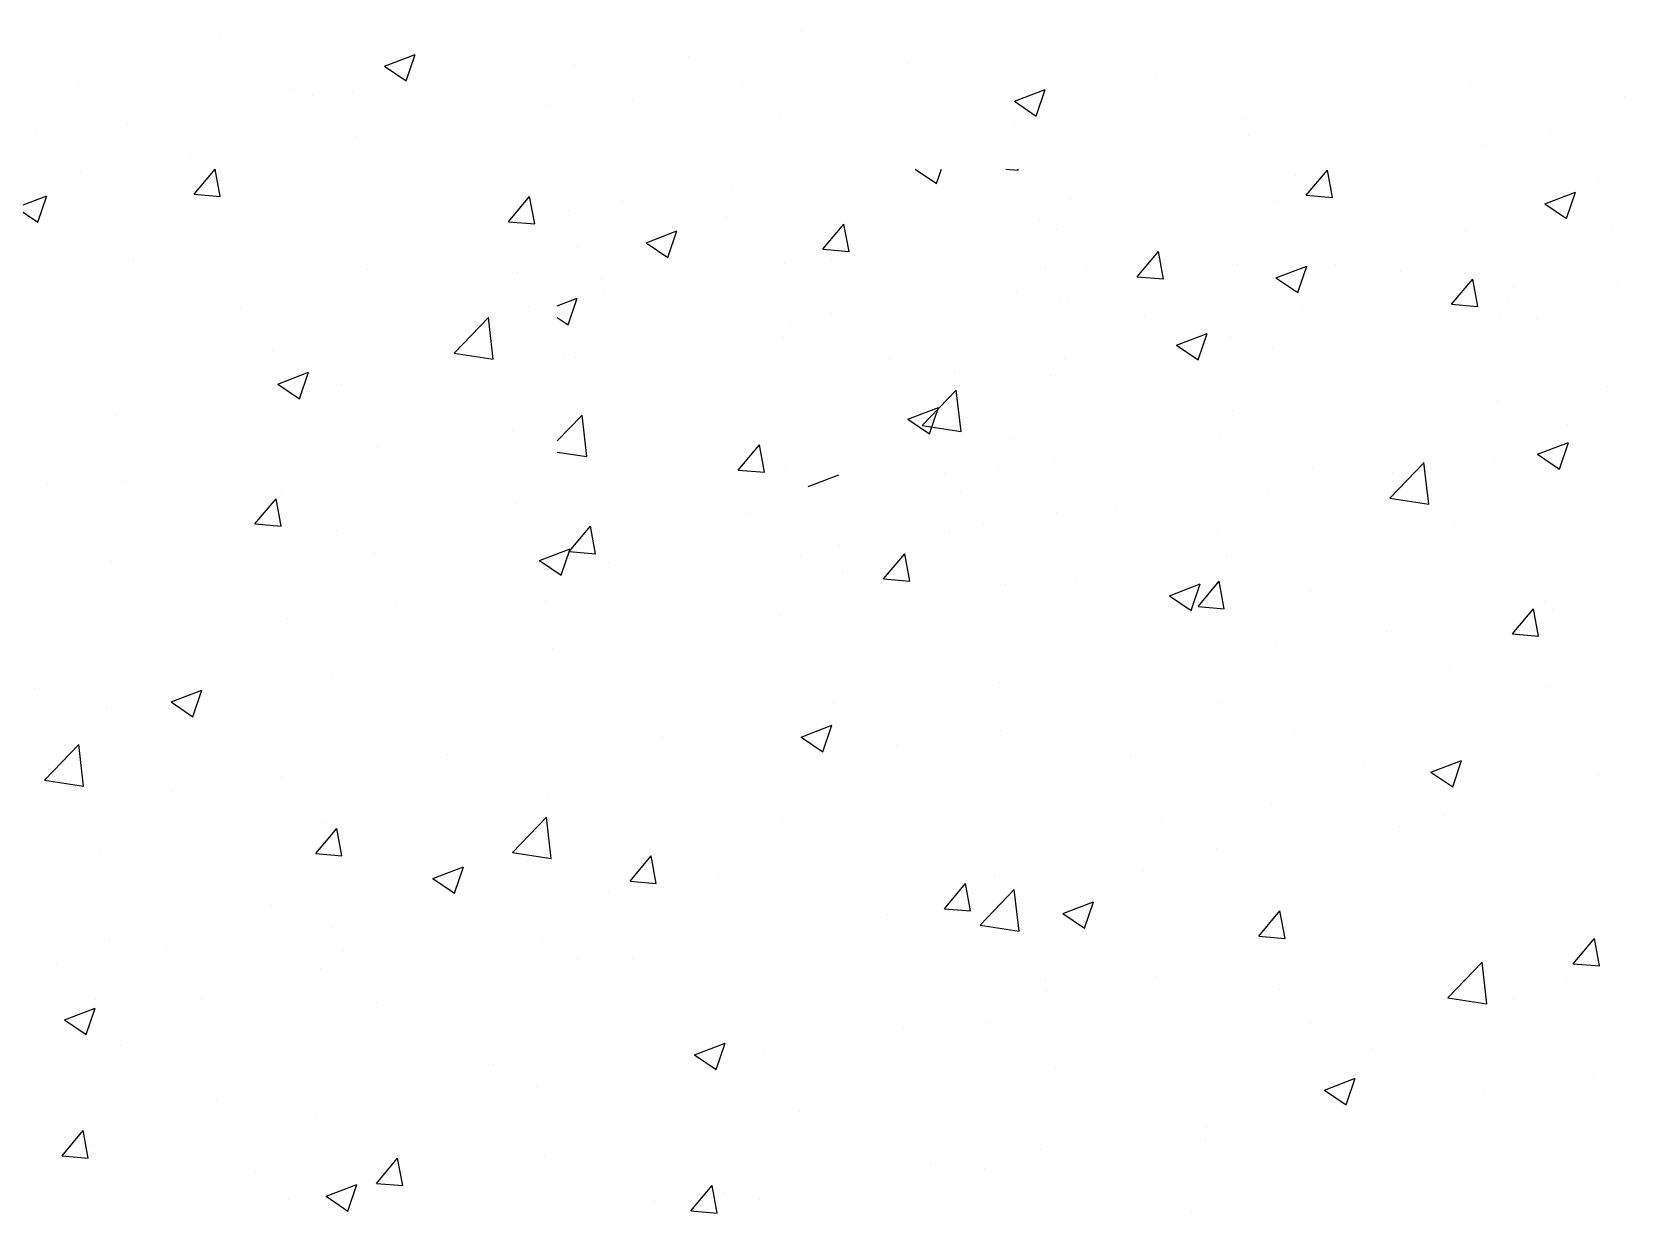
# Model space of a CAD drawing. Header units: millimetres. Extents: x 6597 to 20911, y -10306 to -132.
# Drawn here: x 9650.2 to 10013.5, y -6399.6 to -6130.1 of the extents above; entities that cross this region are included whole.
import ezdxf

# ---------------------------------------------------------------- set-up
doc = ezdxf.new("R2010")
doc.units = ezdxf.units.MM
doc.header["$LTSCALE"] = 25
doc.header["$MEASUREMENT"] = 0
doc.layers.add('MAAI - VEGETAÇÃO', color=106, linetype='Continuous')

msp = doc.modelspace()

# ---------------------------------------------------------------- linework, layer by layer
at = {"layer": 'MAAI - VEGETAÇÃO', "linetype": 'Continuous', "transparency": 33554559}
for p, q in [((9693.2, -6131.23), (9693.2, -6131.23)), ((9825.84, -6130.11), (9825.84, -6130.11)), ((9730.66, -6137.95), (9737.66, -6135.27)), ((9735.63, -6141.31), (9737.66, -6135.27)), ((9746.58, -6133.48), (9746.58, -6133.48)), ((9767.65, -6133.19), (9767.65, -6133.19)), ((9799.96, -6135.74), (9799.96, -6135.74)), ((9730.66, -6137.95), (9735.63, -6141.31)), ((9773.91, -6137.61), (9773.91, -6137.61)), ((9850.26, -6137.27), (9850.26, -6137.27)), ((9853.34, -6137.99), (9853.34, -6137.99)), ((9660.9, -6142.4), (9660.9, -6142.4)), ((9812.39, -6142.26), (9812.39, -6142.26)), ((9906.73, -6140.25), (9906.73, -6140.25)), ((9960.11, -6142.5), (9960.11, -6142.5)), ((9978.42, -6142.46), (9978.42, -6142.46)), ((9709.33, -6143.2), (9709.33, -6143.2)), ((9714.28, -6144.66), (9714.28, -6144.66)), ((9723.39, -6144.01), (9723.39, -6144.01)), ((9787.35, -6145.56), (9787.35, -6145.56)), ((9874.37, -6145.96), (9881.37, -6143.28)), ((9874.37, -6145.96), (9879.35, -6149.32)), ((9879.35, -6149.32), (9881.37, -6143.28)), ((10013.49, -6144.76), (10013.49, -6144.76)), ((9767.66, -6146.92), (9767.66, -6146.92)), ((9821.05, -6149.17), (9821.05, -6149.17)), ((9926.48, -6149.95), (9926.48, -6149.95)), ((9651.01, -6153.21), (9651.01, -6153.21)), ((9672.05, -6151.05), (9672.05, -6151.05)), ((9724.2, -6153.87), (9724.2, -6153.87)), ((9874.43, -6151.43), (9874.43, -6151.43)), ((9927.81, -6153.68), (9927.81, -6153.68)), ((9996.8, -6152.81), (9996.8, -6152.81)), ((10013.17, -6151.8), (10013.17, -6151.8)), ((9875.97, -6156.36), (9875.97, -6156.36)), ((9981.19, -6155.94), (9981.19, -6155.94)), ((9686.32, -6158.86), (9686.32, -6158.86)), ((9950.01, -6160.12), (9950.01, -6160.12)), ((9661.29, -6162.15), (9661.29, -6162.15)), ((9687.22, -6167.15), (9692.04, -6161.4)), ((9693.2, -6167.67), (9692.04, -6161.4)), ((9824.63, -6163.4), (9824.63, -6163.4)), ((9851.75, -6161.4), (9856.62, -6164.68)), ((9856.62, -6164.68), (9857.72, -6161.4)), ((9866.93, -6162.31), (9866.93, -6162.31)), ((9872.41, -6161.4), (9875.21, -6161.64)), ((9875.21, -6161.64), (9875.17, -6161.4)), ((9938.48, -6162.82), (9938.48, -6162.82)), ((9940.96, -6167.4), (9945.78, -6161.65)), ((9946.94, -6167.92), (9945.78, -6161.65)), ((10007.53, -6164.25), (10007.53, -6164.25)), ((9646.64, -6170.21), (9653.64, -6167.52)), ((9651.61, -6173.56), (9653.64, -6167.52)), ((9687.22, -6167.15), (9693.2, -6167.67)), ((9758.95, -6173.42), (9763.77, -6167.68)), ((9764.93, -6173.94), (9763.77, -6167.68)), ((9810.09, -6165.3), (9810.09, -6165.3)), ((9887.11, -6168.4), (9887.11, -6168.4)), ((9912.14, -6165.11), (9912.14, -6165.11)), ((9940.96, -6167.4), (9946.94, -6167.92)), ((9995.36, -6169.34), (10002.36, -6166.65)), ((10000.33, -6172.69), (10002.36, -6166.65)), ((9646.64, -6170.21), (9651.61, -6173.56)), ((9772.69, -6170.9), (9772.69, -6170.9)), ((9785.06, -6168.6), (9785.06, -6168.6)), ((9934.44, -6168.74), (9934.44, -6168.74)), ((9995.36, -6169.34), (10000.33, -6172.69)), ((9758.95, -6173.42), (9764.93, -6173.94)), ((9790.35, -6178.22), (9797.35, -6175.53)), ((9795.32, -6181.57), (9797.35, -6175.53)), ((9808.61, -6172.32), (9808.61, -6172.32)), ((9830.67, -6179.7), (9835.5, -6173.95)), ((9836.65, -6180.22), (9835.5, -6173.95)), ((9880.16, -6172.84), (9880.16, -6172.84)), ((9883.93, -6175.14), (9883.93, -6175.14)), ((9949.21, -6174.26), (9949.21, -6174.26)), ((10010.88, -6174.85), (10010.88, -6174.85)), ((9722.18, -6177.3), (9722.18, -6177.3)), ((9790.35, -6178.22), (9795.32, -6181.57)), ((9823.95, -6176.72), (9823.95, -6176.72)), ((9977.21, -6175.75), (9977.21, -6175.75)), ((9673.3, -6182.06), (9673.3, -6182.06)), ((9774.72, -6179.37), (9774.72, -6179.37)), ((9786.08, -6181.7), (9786.08, -6181.7)), ((9821.84, -6182.85), (9821.84, -6182.85)), ((9828.1, -6181.62), (9828.1, -6181.62)), ((9830.67, -6179.7), (9836.65, -6180.22)), ((9832.59, -6182.18), (9832.59, -6182.18)), ((9902.4, -6185.97), (9907.22, -6180.23)), ((9908.38, -6186.5), (9907.22, -6180.23)), ((9670.84, -6184.34), (9670.84, -6184.34)), ((9726.68, -6184.31), (9726.68, -6184.31)), ((9761.05, -6185), (9761.05, -6185)), ((9780.07, -6186.57), (9780.07, -6186.57)), ((9881.48, -6183.88), (9881.48, -6183.88)), ((9890.89, -6184.27), (9890.89, -6184.27)), ((9902.4, -6185.97), (9908.38, -6186.49)), ((9925.27, -6183.24), (9925.27, -6183.24)), ((9934.06, -6186.22), (9941.06, -6183.54)), ((9934.06, -6186.22), (9939.04, -6189.58)), ((9934.86, -6186.14), (9934.86, -6186.14)), ((9939.04, -6189.58), (9941.06, -6183.54)), ((9947.72, -6183.16), (9947.72, -6183.16)), ((9962.44, -6184.78), (9962.44, -6184.78)), ((9974.13, -6192.25), (9978.95, -6186.5)), ((9980.1, -6192.77), (9978.95, -6186.5)), ((9780.65, -6189.68), (9780.65, -6189.68)), ((9833.45, -6188.82), (9833.45, -6188.82)), ((9874.76, -6189.65), (9874.76, -6189.65)), ((9909.85, -6188.15), (9909.85, -6188.15)), ((9988.24, -6188.39), (9988.24, -6188.39)), ((10011.9, -6187.95), (10011.9, -6187.95)), ((9697.89, -6193.31), (9697.89, -6193.31)), ((9763.52, -6192.86), (9763.52, -6192.86)), ((9770.08, -6192.64), (9774.63, -6190.89)), ((9772.6, -6196.93), (9774.63, -6190.89)), ((9884.82, -6191.44), (9884.82, -6191.44)), ((9886.83, -6191.08), (9886.83, -6191.08)), ((9940.21, -6193.34), (9940.21, -6193.34)), ((9974.13, -6192.25), (9980.1, -6192.77)), ((9986.86, -6191.25), (9986.86, -6191.25)), ((9746.59, -6203.38), (9754.38, -6195.27)), ((9755.47, -6204.77), (9754.37, -6195.27)), ((9770.08, -6195.24), (9772.6, -6196.93)), ((9823.41, -6196.69), (9823.41, -6196.69)), ((9832.57, -6194.28), (9832.57, -6194.28)), ((9904.12, -6194.79), (9904.12, -6194.79)), ((9985.17, -6194.53), (9985.17, -6194.53)), ((9993.6, -6195.59), (9993.6, -6195.59)), ((9660.02, -6198.3), (9660.02, -6198.3)), ((9821.66, -6199.76), (9821.66, -6199.76)), ((9911.34, -6201.59), (9918.34, -6198.9)), ((9916.31, -6204.94), (9918.34, -6198.9)), ((9923.71, -6199.56), (9923.71, -6199.56)), ((9705.2, -6202.87), (9705.2, -6202.87)), ((9746.58, -6203.39), (9755.47, -6204.77)), ((9771.47, -6204.18), (9771.47, -6204.18)), ((9774.25, -6204.29), (9774.25, -6204.29)), ((9783.79, -6204.74), (9783.79, -6204.74)), ((9885.83, -6204.55), (9885.83, -6204.55)), ((9911.34, -6201.59), (9916.31, -6204.94)), ((9933.23, -6202.03), (9933.23, -6202.03)), ((9706.33, -6210.47), (9713.33, -6207.78)), ((9711.3, -6213.82), (9713.33, -6207.78)), ((9845.8, -6204.8), (9845.8, -6204.8)), ((9860.8, -6207.84), (9860.8, -6207.84)), ((9706.33, -6210.47), (9711.3, -6213.82)), ((9720.96, -6210.59), (9720.96, -6210.59)), ((9853.31, -6219.94), (9861.1, -6211.82)), ((9862.2, -6221.32), (9861.09, -6211.83)), ((9882.72, -6208.43), (9882.72, -6208.43)), ((9975.99, -6209.04), (9975.99, -6209.04)), ((9987.4, -6209.25), (9987.4, -6209.25)), ((10009.6, -6210.99), (10009.6, -6210.99)), ((9787.48, -6214.81), (9787.48, -6214.81)), ((9831.37, -6215.47), (9831.37, -6215.47)), ((9984.57, -6214.29), (9984.57, -6214.29)), ((9669.62, -6217.63), (9669.62, -6217.63)), ((9770.08, -6223.43), (9775.76, -6217.52)), ((9776.86, -6227.02), (9775.75, -6217.53)), ((9797.65, -6216.16), (9797.65, -6216.16)), ((9850.04, -6218.48), (9857.04, -6215.79)), ((9850.04, -6218.48), (9855.02, -6221.83)), ((9855.01, -6221.83), (9857.04, -6215.79)), ((9924.05, -6216.53), (9924.05, -6216.53)), ((9929.08, -6219.27), (9929.08, -6219.27)), ((9759.77, -6221.14), (9759.77, -6221.14)), ((9853.3, -6219.94), (9862.2, -6221.32)), ((9873.54, -6222.94), (9873.54, -6222.94)), ((9921.42, -6222.6), (9921.42, -6222.6)), ((10000.63, -6219.78), (10000.63, -6219.78)), ((9729.16, -6224.82), (9729.16, -6224.82)), ((9734.74, -6224.44), (9734.74, -6224.44)), ((9770.08, -6225.97), (9776.86, -6227.02)), ((9779.44, -6222.97), (9779.44, -6222.97)), ((9811.38, -6230.07), (9816.2, -6224.32)), ((9817.36, -6230.59), (9816.2, -6224.32)), ((9993.75, -6226.49), (10000.76, -6223.8)), ((9993.75, -6226.49), (9998.73, -6229.84)), ((9998.73, -6229.84), (10000.76, -6223.8)), ((9811.38, -6230.07), (9817.36, -6230.59)), ((9822.2, -6229.98), (9822.2, -6229.98)), ((9870.76, -6229.28), (9870.76, -6229.28)), ((9883.54, -6227.59), (9883.54, -6227.59)), ((9942.31, -6229.79), (9942.31, -6229.79)), ((9960.04, -6236.49), (9967.83, -6228.37)), ((9968.92, -6237.87), (9967.82, -6228.38)), ((9983.95, -6227.82), (9983.95, -6227.82)), ((9985.59, -6227.39), (9985.59, -6227.39)), ((9653.83, -6233.16), (9653.83, -6233.16)), ((9671.58, -6232.75), (9671.58, -6232.75)), ((9808.62, -6232.72), (9808.62, -6232.72)), ((9827.31, -6233.84), (9834.32, -6231.15)), ((9858.51, -6230.88), (9858.51, -6230.88)), ((9960.56, -6230.69), (9960.56, -6230.69)), ((9670.85, -6234.83), (9670.85, -6234.83)), ((9701.1, -6242.37), (9705.92, -6236.62)), ((9707.07, -6242.89), (9705.92, -6236.62)), ((9707.21, -6235.41), (9707.21, -6235.41)), ((9770.26, -6237.47), (9770.26, -6237.47)), ((9862.01, -6234.98), (9862.01, -6234.98)), ((9932.01, -6235.32), (9932.01, -6235.32)), ((9960.03, -6236.5), (9968.92, -6237.88)), ((9760.59, -6237.67), (9760.59, -6237.67)), ((9813.98, -6239.92), (9813.98, -6239.92)), ((9883.99, -6239.8), (9883.99, -6239.8)), ((9897.4, -6239), (9897.4, -6239)), ((9701.1, -6242.37), (9707.08, -6242.89)), ((9719.75, -6243.88), (9719.75, -6243.88)), ((9772.82, -6248.64), (9777.64, -6242.9)), ((9778.8, -6249.16), (9777.64, -6242.9)), ((9859.53, -6243.99), (9859.53, -6243.99)), ((9867.36, -6242.18), (9867.36, -6242.18)), ((9920.74, -6244.44), (9920.74, -6244.44)), ((9974.77, -6242.33), (9974.77, -6242.33)), ((9674.91, -6246.59), (9674.91, -6246.59)), ((9766.02, -6250.73), (9773.02, -6248.04)), ((9770.99, -6254.09), (9773.02, -6248.04)), ((9834.49, -6247.28), (9834.49, -6247.28)), ((9974.12, -6246.69), (9974.12, -6246.69)), ((9668.4, -6250.92), (9668.4, -6250.92)), ((9728.3, -6248.85), (9728.3, -6248.85)), ((9766.02, -6250.73), (9770.99, -6254.09)), ((9772.82, -6248.64), (9778.8, -6249.16)), ((9781.68, -6251.1), (9781.68, -6251.1)), ((9825.67, -6249.81), (9825.67, -6249.81)), ((9844.55, -6254.92), (9849.37, -6249.17)), ((9850.53, -6255.44), (9849.37, -6249.17)), ((9922.83, -6249.82), (9922.83, -6249.82)), ((9771.34, -6255.6), (9771.34, -6255.6)), ((9835.06, -6253.36), (9835.06, -6253.36)), ((9844.55, -6254.92), (9850.53, -6255.44)), ((9888.44, -6255.61), (9888.44, -6255.61)), ((9916.28, -6261.19), (9921.1, -6255.45)), ((9922.25, -6261.71), (9921.1, -6255.45)), ((9872.32, -6256.22), (9872.32, -6256.22)), ((9909.73, -6258.74), (9916.73, -6256.05)), ((9909.73, -6258.74), (9914.71, -6262.1)), ((9914.71, -6262.1), (9916.73, -6256.05)), ((9941.82, -6257.87), (9941.82, -6257.87)), ((9733.47, -6260.58), (9733.47, -6260.58)), ((9767.36, -6259.82), (9767.36, -6259.82)), ((9916.28, -6261.19), (9922.25, -6261.71)), ((9988, -6267.47), (9992.82, -6261.72)), ((9993.98, -6267.99), (9992.82, -6261.72)), ((9995.21, -6260.12), (9995.21, -6260.12)), ((9997.16, -6261.85), (9997.16, -6261.85)), ((9708.43, -6263.88), (9708.43, -6263.88)), ((9820.98, -6263.27), (9820.98, -6263.27)), ((9709.04, -6269.83), (9709.04, -6269.83)), ((9934.25, -6270.13), (9934.25, -6270.13)), ((9959.28, -6266.83), (9959.28, -6266.83)), ((9988, -6267.47), (9993.98, -6267.99)), ((9769.04, -6270.76), (9769.04, -6270.76)), ((9718.53, -6277.17), (9718.53, -6277.17)), ((9973.56, -6275.61), (9973.56, -6275.61)), ((9650.72, -6279.84), (9650.72, -6279.84)), ((9682, -6282.98), (9689, -6280.3)), ((9686.97, -6286.34), (9689, -6280.3)), ((9871.09, -6278.44), (9871.09, -6278.44)), ((9996.5, -6279.44), (9996.5, -6279.44)), ((9667.19, -6284.21), (9667.19, -6284.21)), ((9682, -6282.98), (9686.97, -6286.34)), ((9833.22, -6283.43), (9833.22, -6283.43)), ((9921.62, -6283.11), (9921.62, -6283.11)), ((9687.32, -6286.24), (9687.32, -6286.24)), ((9808.19, -6286.72), (9808.19, -6286.72)), ((9825.71, -6290.99), (9832.71, -6288.31)), ((9830.68, -6294.35), (9832.71, -6288.31)), ((9740.7, -6288.5), (9740.7, -6288.5)), ((9794.08, -6290.75), (9794.08, -6290.75)), ((9825.71, -6290.99), (9830.68, -6294.35)), ((9871.11, -6289.51), (9871.11, -6289.51)), ((9938.18, -6289.45), (9938.18, -6289.45)), ((9653.12, -6300.8), (9660.91, -6292.68)), ((9662.01, -6302.18), (9660.9, -6292.69)), ((9745.03, -6295.04), (9745.03, -6295.04)), ((9847.46, -6293.01), (9847.46, -6293.01)), ((9900.84, -6295.27), (9900.84, -6295.27)), ((9819.76, -6296.56), (9819.76, -6296.56)), ((9954.23, -6297.52), (9954.23, -6297.52)), ((9969.42, -6299), (9976.42, -6296.31)), ((9969.42, -6299), (9974.4, -6302.36)), ((9974.4, -6302.36), (9976.42, -6296.31)), ((9653.11, -6300.8), (9662.01, -6302.18)), ((9707.16, -6300.03), (9707.16, -6300.03)), ((9879.86, -6299.46), (9879.86, -6299.46)), ((9970.85, -6301.29), (9970.85, -6301.29)), ((10007.61, -6299.78), (10007.61, -6299.78)), ((9682.12, -6303.32), (9682.12, -6303.32)), ((9767.83, -6304.05), (9767.83, -6304.05)), ((9932.98, -6306.27), (9932.98, -6306.27)), ((9759.85, -6317.35), (9767.63, -6309.23)), ((9768.73, -6318.73), (9767.63, -6309.24)), ((9821.55, -6309.47), (9821.55, -6309.47)), ((9907.94, -6309.57), (9907.94, -6309.57)), ((9972.34, -6308.9), (9972.34, -6308.9)), ((9714.97, -6317.58), (9719.79, -6311.84)), ((9717.31, -6310.45), (9717.31, -6310.45)), ((9720.95, -6318.11), (9719.79, -6311.84)), ((9962.14, -6311.41), (9962.14, -6311.41)), ((9759.84, -6317.36), (9768.73, -6318.73)), ((9920.4, -6316.4), (9920.4, -6316.4)), ((9665.97, -6317.5), (9665.97, -6317.5)), ((9714.97, -6317.58), (9720.95, -6318.11)), ((9741.69, -6323.25), (9748.69, -6320.56)), ((9746.66, -6326.6), (9748.69, -6320.56)), ((9763.23, -6319.49), (9763.23, -6319.49)), ((9786.7, -6323.86), (9791.52, -6318.11)), ((9792.68, -6324.38), (9791.52, -6318.12)), ((9844.79, -6317.88), (9844.79, -6317.88)), ((9741.69, -6323.25), (9746.66, -6326.6)), ((9786.7, -6323.86), (9792.68, -6324.38)), ((9806.91, -6322.87), (9806.91, -6322.87)), ((9858.43, -6330.14), (9863.25, -6324.39)), ((9864.4, -6330.66), (9863.25, -6324.39)), ((9869.89, -6322.8), (9869.89, -6322.8)), ((9903.83, -6321.42), (9903.83, -6321.42)), ((9781.88, -6326.17), (9781.88, -6326.17)), ((9866.57, -6333.9), (9874.36, -6325.78)), ((9875.46, -6335.29), (9874.35, -6325.79)), ((9704.91, -6329.5), (9704.91, -6329.5)), ((9818.55, -6329.84), (9818.55, -6329.84)), ((9845.51, -6331.43), (9845.51, -6331.43)), ((9858.43, -6330.14), (9864.4, -6330.66)), ((9885.4, -6331.25), (9892.4, -6328.57)), ((9885.4, -6331.25), (9890.37, -6334.61)), ((9890.37, -6334.61), (9892.4, -6328.57)), ((9930.15, -6336.41), (9934.97, -6330.67)), ((9936.13, -6336.93), (9934.97, -6330.67)), ((9718.72, -6334.48), (9718.72, -6334.48)), ((9866.56, -6333.91), (9875.46, -6335.29)), ((10007.7, -6332.41), (10007.7, -6332.41)), ((9667.84, -6337.34), (9667.84, -6337.34)), ((9766.61, -6337.34), (9766.61, -6337.34)), ((9930.15, -6336.41), (9936.13, -6336.93)), ((10001.88, -6342.69), (10006.7, -6336.94)), ((10007.85, -6343.21), (10006.7, -6336.94)), ((9655.82, -6342.76), (9655.82, -6342.76)), ((9680.85, -6339.47), (9680.85, -6339.47)), ((9721.22, -6339.6), (9721.22, -6339.6)), ((9774.61, -6341.85), (9774.61, -6341.85)), ((9787.19, -6341.44), (9787.19, -6341.44)), ((9944.54, -6340.73), (9944.54, -6340.73)), ((9971.13, -6342.19), (9971.13, -6342.19)), ((9973.29, -6350.45), (9981.08, -6342.33)), ((9982.18, -6351.84), (9981.08, -6342.34)), ((10001.88, -6342.69), (10007.85, -6343.21)), ((9716.1, -6343.74), (9716.1, -6343.74)), ((9827.99, -6344.11), (9827.99, -6344.11)), ((9881.37, -6346.37), (9881.37, -6346.37)), ((9906.67, -6345.71), (9906.67, -6345.71)), ((10000.34, -6346.41), (10000.34, -6346.41)), ((9881.64, -6349.01), (9881.64, -6349.01)), ((9919.19, -6349.69), (9919.19, -6349.69)), ((9934.75, -6348.62), (9934.75, -6348.62)), ((9657.66, -6355.5), (9664.67, -6352.81)), ((9662.64, -6358.85), (9664.67, -6352.81)), ((9664.76, -6350.79), (9664.76, -6350.79)), ((9688.93, -6350.78), (9688.93, -6350.78)), ((9728.87, -6351.45), (9728.87, -6351.45)), ((9742.31, -6353.03), (9742.31, -6353.03)), ((9973.29, -6350.46), (9982.18, -6351.84)), ((9988.14, -6350.88), (9988.14, -6350.88)), ((9657.66, -6355.5), (9662.64, -6358.85)), ((9795.69, -6355.29), (9795.69, -6355.29)), ((9818.48, -6357.33), (9818.48, -6357.33)), ((9868.68, -6356.09), (9868.68, -6356.09)), ((9942.02, -6356.42), (9942.02, -6356.42)), ((9801.38, -6363.51), (9808.38, -6360.82)), ((9806.35, -6366.86), (9808.38, -6360.82)), ((9849.07, -6357.54), (9849.07, -6357.54)), ((9902.46, -6359.8), (9902.46, -6359.8)), ((9670.55, -6361.46), (9670.55, -6361.46)), ((9780.61, -6362.31), (9780.61, -6362.31)), ((9801.38, -6363.51), (9806.35, -6366.86)), ((9817.33, -6363.13), (9817.33, -6363.13)), ((9955.84, -6362.05), (9955.84, -6362.05)), ((10009.22, -6364.31), (10009.22, -6364.31)), ((9755.57, -6365.61), (9755.57, -6365.61)), ((9883.7, -6366.43), (9883.7, -6366.43)), ((9765.39, -6370.63), (9765.39, -6370.63)), ((9945.09, -6371.52), (9952.09, -6368.83)), ((9945.09, -6371.52), (9950.06, -6374.87)), ((9950.06, -6374.87), (9952.09, -6368.83)), ((9981.39, -6371.86), (9981.39, -6371.86)), ((10006.42, -6368.56), (10006.42, -6368.56)), ((9692.42, -6373.92), (9692.42, -6373.92)), ((9969.91, -6375.48), (9969.91, -6375.48)), ((9654.54, -6378.91), (9654.54, -6378.91)), ((9714.88, -6377.03), (9714.88, -6377.03)), ((9825.38, -6376.44), (9825.38, -6376.44)), ((9657.12, -6386.53), (9661.94, -6380.78)), ((9663.1, -6387.05), (9661.94, -6380.78)), ((9918.24, -6380.17), (9918.24, -6380.17)), ((9663.54, -6384.07), (9663.54, -6384.07)), ((9880.36, -6385.16), (9880.36, -6385.16)), ((9917.97, -6382.98), (9917.97, -6382.98)), ((9657.12, -6386.53), (9663.1, -6387.05)), ((9728.85, -6392.8), (9733.67, -6387.06)), ((9734.83, -6393.33), (9733.67, -6387.06)), ((9767.06, -6386.45), (9767.06, -6386.45)), ((9855.33, -6388.45), (9855.33, -6388.45)), ((9867.46, -6389.38), (9867.46, -6389.38)), ((9701.33, -6390.43), (9701.33, -6390.43)), ((9717.36, -6395.76), (9724.36, -6393.07)), ((9722.33, -6399.12), (9724.36, -6393.07)), ((9728.85, -6392.8), (9734.83, -6393.33)), ((9754.71, -6392.69), (9754.71, -6392.69)), ((9800.57, -6399.08), (9805.4, -6393.33)), ((9806.55, -6399.6), (9805.39, -6393.33)), ((9708.74, -6396.46), (9708.74, -6396.46)), ((9717.36, -6395.76), (9722.33, -6399.12)), ((9792.17, -6396.77), (9792.17, -6396.77)), ((9808.09, -6394.94), (9808.09, -6394.94)), ((9816.12, -6396.42), (9816.12, -6396.42)), ((9861.48, -6397.2), (9861.48, -6397.2)), ((9800.57, -6399.08), (9806.55, -6399.6)), ((9914.86, -6399.45), (9914.86, -6399.45))]:
    msp.add_line(p, q, dxfattribs=at)

doc.saveas('drawing.dxf')
